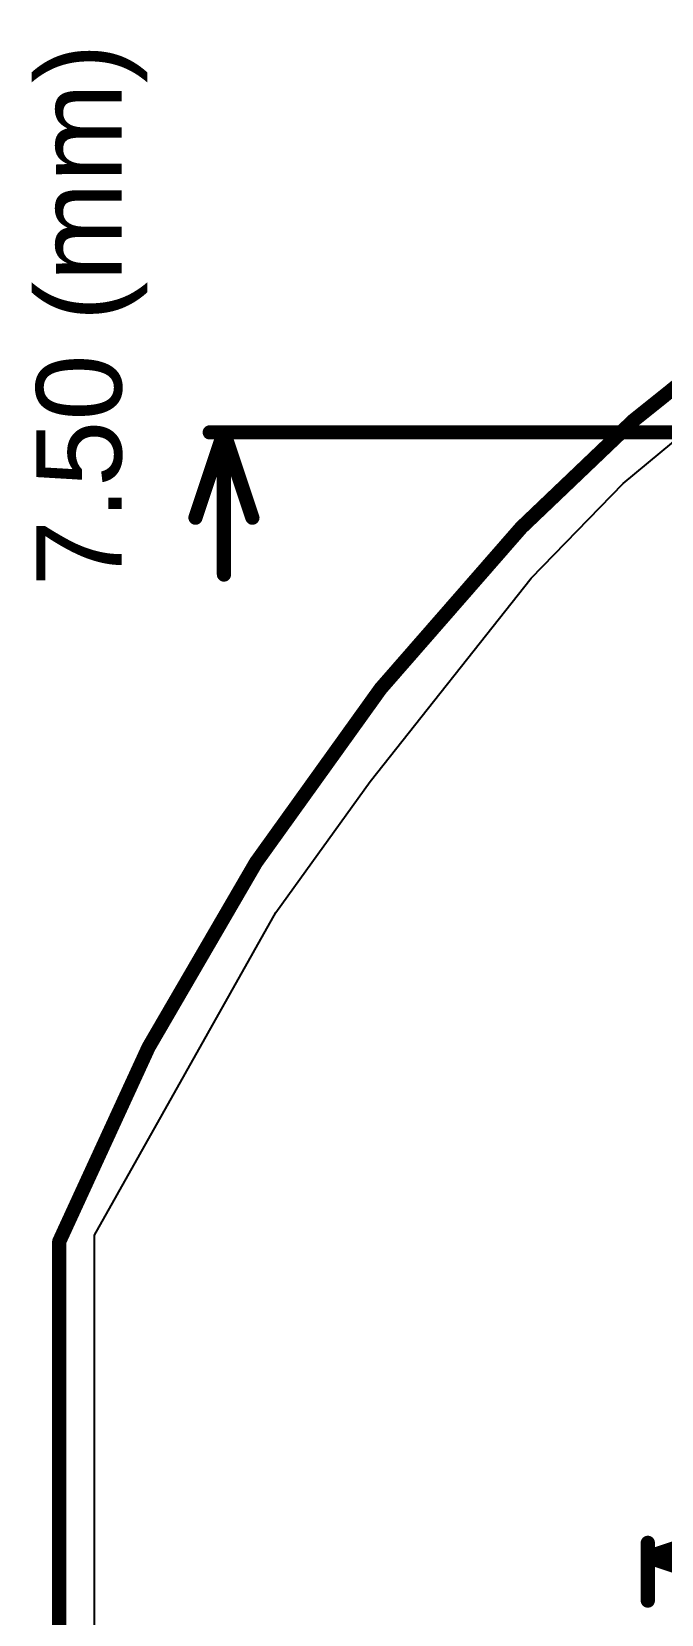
# Model space of a CAD drawing. Header units: millimetres. Extents: x -8 to 110, y -24 to 86.
# Drawn here: x -5.49 to 5.75, y 41.88 to 70.16 of the extents above; entities that cross this region are included whole.
import ezdxf

# ---------------------------------------------------------------- set-up
doc = ezdxf.new("R2010")
doc.units = ezdxf.units.MM
for name, color, linetype in [('BottomLayer', 5, 'Continuous'), ('BottomOverlay', 54, 'Continuous'), ('Mechanical1', 6, 'Continuous'), ('Mechanical2', 216, 'Continuous'), ('TopLayer', 1, 'Continuous')]:
    doc.layers.add(name, color=color, linetype=linetype)
doc.styles.add('Arial', font='', dxfattribs={"height": 0.2})
doc.styles.get('Arial').set_extended_font_data('Arial')

msp = doc.modelspace()

# ---------------------------------------------------------------- linework, layer by layer
at = {"layer": 'BottomLayer'}
for p, q in [((5.072, 62.084), (7.282, 63.924)), ((3.428, 60.394), (5.072, 62.084)), ((0.55, 56.761), (3.428, 60.394)), ((-1.131, 54.425), (0.55, 56.761)), ((-4.37, 48.658), (-1.131, 54.425)), ((-4.37, 0.658), (-4.37, 48.658))]:
    msp.add_line(p, q, dxfattribs=at)
at = {"layer": 'BottomOverlay', "const_width": 0.254}
for points in [[(5.511, 42.907), (7.035, 43.415)], [(5.511, 42.129), (5.511, 43.161)], [(5.511, 42.907), (7.035, 42.399)], [(5.511, 42.907), (13.643, 42.907)]]:
    msp.add_lwpolyline(points, dxfattribs=at)
at = {"layer": 'BottomOverlay', "const_width": 0.127}
for points in [[(5.447, 43.161, 1), (5.574, 43.161, 1)], [(5.447, 42.907, 1), (5.574, 42.907, 1)], [(5.447, 42.907, 1), (5.574, 42.907, 1)], [(5.447, 42.907, 1), (5.574, 42.907, 1)], [(5.447, 42.129, 1), (5.574, 42.129, 1)]]:
    msp.add_lwpolyline(points, format="xyb", close=True, dxfattribs=at)
at = {"layer": 'Mechanical1', "const_width": 0.254}
for points in [[(-2.567, 61.476), (-2.059, 63)], [(-2.313, 63), (8.396, 63)], [(-2.059, 63), (-1.551, 61.476)], [(-2.059, 60.46), (-2.059, 63)]]:
    msp.add_lwpolyline(points, dxfattribs=at)
at = {"layer": 'Mechanical1', "const_width": 0.127}
for points in [[(-2.376, 63, 1), (-2.249, 63, 1)], [(-2.122, 63, 1), (-1.995, 63, 1)], [(-2.122, 63, 1), (-1.995, 63, 1)], [(-2.122, 63, 1), (-1.995, 63, 1)], [(-2.63, 61.476, 1), (-2.503, 61.476, 1)], [(-1.614, 61.476, 1), (-1.487, 61.476, 1)], [(-2.122, 60.46, 1), (-1.995, 60.46, 1)]]:
    msp.add_lwpolyline(points, format="xyb", close=True, dxfattribs=at)
at = {"layer": 'Mechanical2', "const_width": 0.254}
for points in [[(3.25, 61.298, -0.152792), (20, 70.5)], [(-5, 48.544, -0.095808), (3.25, 61.298)]]:
    msp.add_lwpolyline(points, format="xyb", dxfattribs=at)
at = {"layer": 'Mechanical2', "const_width": 0.127}
for points in [[(3.187, 61.298, 1), (3.314, 61.298, 1)], [(3.187, 61.298, 1), (3.314, 61.298, 1)], [(-5.063, 48.544, 1), (-4.936, 48.544, 1)], [(-5.063, 48.544, 1), (-4.936, 48.544, 1)]]:
    msp.add_lwpolyline(points, format="xyb", close=True, dxfattribs=at)
at = {"layer": 'Mechanical2', "const_width": 0.254}
msp.add_lwpolyline([(-5, 0.544), (-5, 48.544)], dxfattribs=at)
at = {"layer": 'TopLayer'}
for p, q in [((5.072, 62.084), (7.282, 63.924)), ((3.428, 60.394), (5.072, 62.084)), ((0.55, 56.761), (3.428, 60.394)), ((-1.131, 54.425), (0.55, 56.761)), ((-4.37, 48.658), (-1.131, 54.425)), ((-4.37, 0.658), (-4.37, 48.658))]:
    msp.add_line(p, q, dxfattribs=at)

# ---------------------------------------------------------------- texts
at = {"layer": 'Mechanical1', "style": 'Arial'}
msp.add_text('7.50 (mm)', height=1.524, rotation=90, dxfattribs=at).set_placement((-3.887, 60.25))

doc.saveas('drawing.dxf')
